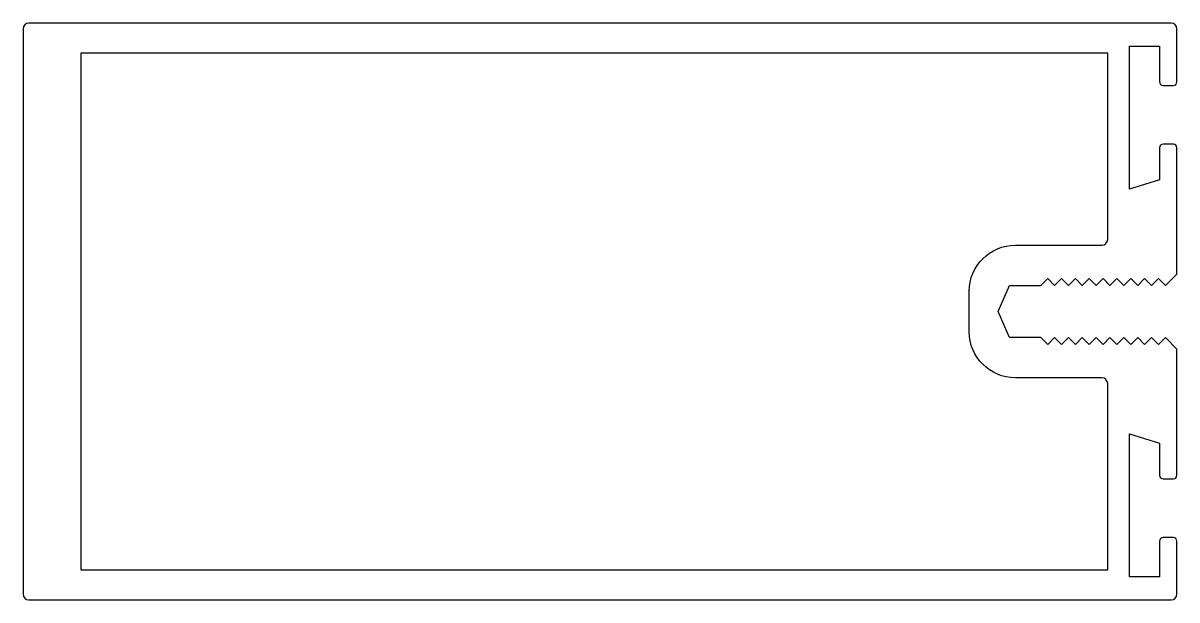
# Model space of a CAD drawing. Extents: x 278 to 378, y 159 to 209.
import ezdxf

# ---------------------------------------------------------------- set-up
doc = ezdxf.new("R2010")
doc.units = 0
doc.layers.add('ERCAN', color=220, linetype='CONTINUOUS')

msp = doc.modelspace()

# ---------------------------------------------------------------- linework, layer by layer
at = {"layer": 'ERCAN', "color": 7}
for points in [[(374.15, 181.51), (373.55, 182.11), (372.95, 181.51), (372.35, 182.11), (371.75, 181.51), (371.15, 182.11), (370.55, 181.51), (369.95, 182.11), (369.35, 181.51), (368.75, 182.11), (368.15, 181.51), (367.55, 182.11), (366.95, 181.51), (366.35, 182.11), (363.65, 182.11), (362.65, 184.36), (363.65, 186.61), (366.35, 186.61), (366.95, 187.21), (367.55, 186.61), (368.15, 187.21), (368.75, 186.61), (369.35, 187.21), (369.95, 186.61), (370.55, 187.21), (371.15, 186.61), (371.75, 187.21), (372.35, 186.61), (372.95, 187.21), (373.55, 186.61), (374.15, 187.21), (374.75, 186.61), (375.35, 187.21), (375.95, 186.61), (376.55, 187.21), (377.15, 186.61), (378.15, 187.61), (378.15, 198.56, 0.41421), (377.85, 198.86), (376.95, 198.86, 0.41421), (376.65, 198.56), (376.65, 195.76), (374.05, 194.97), (374.05, 207.36), (376.65, 207.36), (376.65, 204.26, 0.41421), (376.95, 203.96), (377.85, 203.96, 0.41421), (378.15, 204.26), (378.15, 208.86, 0.41421), (377.65, 209.36), (278.65, 209.36, 0.41421), (278.15, 208.86), (278.15, 159.86, 0.41421), (278.65, 159.36), (377.65, 159.36, 0.41421), (378.15, 159.86), (378.15, 164.46, 0.41421), (377.85, 164.76), (376.95, 164.76, 0.41421), (376.65, 164.46), (376.65, 161.36), (374.05, 161.36), (374.05, 173.75), (376.65, 172.96), (376.65, 170.16, 0.41421), (376.95, 169.86), (377.85, 169.86, 0.41421), (378.15, 170.16), (378.15, 181.11), (377.15, 182.11), (376.55, 181.51), (375.95, 182.11), (375.35, 181.51), (374.75, 182.11)], [(360.15, 186.11, -0.41421), (364.15, 190.11), (371.65, 190.11, 0.41421), (372.15, 190.61), (372.15, 206.76), (283.15, 206.76), (283.15, 161.96), (372.15, 161.96), (372.15, 178.11, 0.41421), (371.65, 178.61), (364.15, 178.61, -0.41421), (360.15, 182.61)]]:
    msp.add_lwpolyline(points, format="xyb", close=True, dxfattribs=at)

doc.saveas('drawing.dxf')
